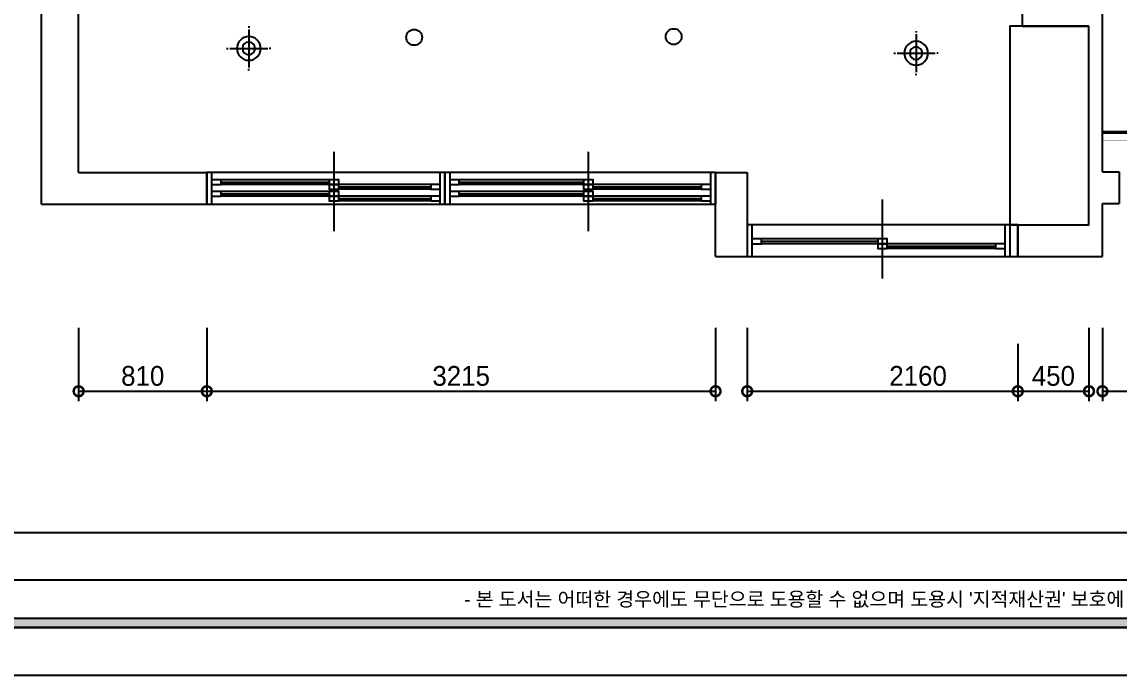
# Model space of a CAD drawing. Header units: inches. Extents: x -4181 to 116552, y 25636 to 44656.
# Drawn here: x 38749 to 45682, y 26236 to 30364 of the extents above; entities that cross this region are included whole.
import ezdxf
from ezdxf.enums import TextEntityAlignment as Align

# ---------------------------------------------------------------- set-up
doc = ezdxf.new("R2010")
doc.units = ezdxf.units.IN
doc.header["$LTSCALE"] = 50
doc.header["$MEASUREMENT"] = 0
doc.linetypes.add('HIDDEN', pattern=[0.375, 0.25, -0.125])
for name, color, linetype in [('01-FUR', 6, 'Continuous'), ('02-wal', 2, 'Continuous'), ('07-dim', 5, 'Continuous'), ('07-dim wal', 5, 'Continuous'), ('3.기호.계단선', 30, 'Continuous'), ('6fur', 6, 'Continuous'), ('CEIL-DOOR', 6, 'Continuous'), ('CEIL-LIGHT', 7, 'Continuous'), ('FORM(YOURNAME)-1', 1, 'Continuous'), ('FORM(YOURNAME)-11', 1, 'Continuous'), ('HAT', 5, 'Continuous'), ('RC-LIGHT', 7, 'Continuous'), ('U-LANP', 6, 'Continuous'), ('도면층2', 2, 'Continuous'), ('도면층4', 4, 'Continuous'), ('도면층5', 5, 'Continuous')]:
    doc.layers.add(name, color=color, linetype=linetype)
doc.styles.add('YOURNAME', font='HY울릉도M.TTF')
doc.styles.add('스타일1', font='HY울릉도M.TTF')
doc.dimstyles.new('50', dxfattribs={"dimscale": 50, "dimtxt": 2.5, "dimasz": 2.5, "dimexe": 1.25, "dimexo": 2, "dimtad": 1, "dimdec": 0, "dimtxsty": '스타일1', "dimblk": 'DOTSMALL', "dimcen": 2.5, "dimclrd": 1, "dimclre": 1, "dimclrt": 2, "dimadec": 0, "dimazin": 0, "dimtfac": 1, "dimtdec": 0, "dimtix": 1, "dimtmove": 0, "dimatfit": 3, "dimldrblk": 'DOTSMALL', "dimfxl": 1.25, "dimarcsym": 0})

# ---------------------------------------------------------------- blocks, each defined once
blk = doc.blocks.new('FORM-ELEVATION')
at = {"layer": 'FORM(YOURNAME)-11'}
h = blk.add_hatch(color=256, dxfattribs=at)
h.dxf.hatch_style = 1
h.paths.add_polyline_path([(-10309, 35708), (71691, 35708), (71691, 35508), (-10309, 35508)])
h.paths.add_polyline_path([(-10309, -21492), (71691, -21492), (71691, -21692), (-10309, -21692)])
at = {"layer": 'Defpoints', "color": 158}
blk.add_line((62481, -20692), (-10309, -20692), dxfattribs=at)
for points in [[(-10309, -21692), (71691, -21692), (71691, 35708), (-10309, 35708)], [(-8309, 33708), (61071, 33708), (61071, -19692), (-8309, -19692)]]:
    blk.add_lwpolyline(points, close=True, dxfattribs=at)
at = {"layer": 'FORM(YOURNAME)-11', "color": 250}
blk.add_lwpolyline([(-11309, -22692), (72691, -22692), (72691, 36708), (-11309, 36708)], close=True, dxfattribs=at)
at = {"layer": 'FORM(YOURNAME)-11'}
blk.add_lwpolyline([(-10309, -21492), (71691, -21492), (71691, -21692), (-10309, -21692)], close=True, dxfattribs=at)
at = {"layer": 'FORM(YOURNAME)-11', "color": 1, "style": 'YOURNAME'}
blk.add_text("- 본 도서는 어떠한 경우에도 무단으로 도용할 수 없으며 도용시 '지적재산권' 보호에 관한 법률에 의거, 법적 분쟁이 발생합니다.  또한 본 도서에 관한 모든 저작권은 당사에 있습니다. -", height=300, dxfattribs=at).set_placement((28146, -21092), align=Align.MIDDLE_CENTER)
at = {"layer": 'FORM(YOURNAME)-11', "color": 3, "style": 'YOURNAME'}
for tag, height, p in [('1', 451, (71041, -1219)), ('2', 451, (71041, -1863)), ('3', 451, (71041, -3150)), ('4', 451, (71041, -5081)), ('5', 515, (71041, -7398)), ('6', 515, (71041, -9650)), ('7', 515, (71041, -11903)), ('8', 515, (71041, -14155)), ('9', 515, (71041, -16408)), ('10', 515, (66791, -18596)), ('11', 515, (71041, -18660)), ('12', 515, (66791, -20848)), ('13', 515, (71041, -20848))]:
    blk.add_attdef(tag, text='', height=height, dxfattribs=at).set_placement(p, align=Align.MIDDLE_RIGHT)
blk = doc.blocks.new('_DOTSMALL')
at = {"color": 0, "linetype": 'ByBlock', "const_width": 0.5}
blk.add_lwpolyline([(-0.0625, 0, 1), (0.0625, 0, 1)], format="xyb", close=True, dxfattribs=at)
blk = doc.blocks.new('*D1112')
at = {"layer": '07-dim', "color": 1, "lineweight": -2}
for p, q in [((39107.4, 28429.7), (39107.4, 27967.2)), ((39917.4, 28429.7), (39917.4, 27967.2)), ((39107.4, 28029.7), (39917.4, 28029.7))]:
    blk.add_line(p, q, dxfattribs=at)
at = {"layer": 'Defpoints', "color": 0}
for p in [(39107.4, 28529.7), (39917.4, 28529.7), (39917.4, 28029.7)]:
    blk.add_point(p, dxfattribs=at)
at = {"layer": '07-dim', "color": 1, "lineweight": -2, "xscale": 125, "yscale": 125, "zscale": 125, "rotation": 180}
blk.add_blockref('_DOTSMALL', (39107.4, 28029.7), dxfattribs=at)
at = {"layer": '07-dim', "color": 1, "lineweight": -2, "xscale": 125, "yscale": 125, "zscale": 125}
blk.add_blockref('_DOTSMALL', (39917.4, 28029.7), dxfattribs=at)
at = {"layer": '07-dim', "color": 2, "insert": (39512.4, 28126), "char_height": 125, "attachment_point": 5, "style": '스타일1'}
blk.add_mtext('810', dxfattribs=at)
blk = doc.blocks.new('*D1113')
at = {"layer": '07-dim', "color": 1, "lineweight": -2}
for p, q in [((39917.4, 28429.7), (39917.4, 27967.2)), ((43132.4, 28429.7), (43132.4, 27967.2)), ((39917.4, 28029.7), (43132.4, 28029.7))]:
    blk.add_line(p, q, dxfattribs=at)
at = {"layer": 'Defpoints', "color": 0}
for p in [(39917.4, 28529.7), (43132.4, 28529.7), (43132.4, 28029.7)]:
    blk.add_point(p, dxfattribs=at)
at = {"layer": '07-dim', "color": 1, "lineweight": -2, "xscale": 125, "yscale": 125, "zscale": 125, "rotation": 180}
blk.add_blockref('_DOTSMALL', (39917.4, 28029.7), dxfattribs=at)
at = {"layer": '07-dim', "color": 1, "lineweight": -2, "xscale": 125, "yscale": 125, "zscale": 125}
blk.add_blockref('_DOTSMALL', (43132.4, 28029.7), dxfattribs=at)
at = {"layer": '07-dim', "color": 2, "insert": (41524.9, 28125.9), "char_height": 125, "attachment_point": 5, "style": '스타일1'}
blk.add_mtext('3215', dxfattribs=at)
blk = doc.blocks.new('*D1114')
at = {"layer": '07-dim', "color": 1, "lineweight": -2}
for p, q in [((43332.4, 28429.7), (43332.4, 27967.2)), ((45492.4, 28429.7), (45492.4, 27967.2)), ((43332.4, 28029.7), (45492.4, 28029.7))]:
    blk.add_line(p, q, dxfattribs=at)
at = {"layer": 'Defpoints', "color": 0}
for p in [(43332.4, 28529.7), (45492.4, 28529.7), (45492.4, 28029.7)]:
    blk.add_point(p, dxfattribs=at)
at = {"layer": '07-dim', "color": 1, "lineweight": -2, "xscale": 125, "yscale": 125, "zscale": 125, "rotation": 180}
blk.add_blockref('_DOTSMALL', (43332.4, 28029.7), dxfattribs=at)
at = {"layer": '07-dim', "color": 1, "lineweight": -2, "xscale": 125, "yscale": 125, "zscale": 125}
blk.add_blockref('_DOTSMALL', (45492.4, 28029.7), dxfattribs=at)
at = {"layer": '07-dim', "color": 2, "insert": (44412.4, 28126), "char_height": 125, "attachment_point": 5, "style": '스타일1'}
blk.add_mtext('2160', dxfattribs=at)
blk = doc.blocks.new('*D1115')
at = {"layer": '07-dim', "color": 1, "lineweight": -2}
for p, q in [((45577.4, 28429.7), (45577.4, 27967.2)), ((47812.4, 28429.7), (47812.4, 27967.2)), ((45577.4, 28029.7), (47812.4, 28029.7))]:
    blk.add_line(p, q, dxfattribs=at)
at = {"layer": 'Defpoints', "color": 0}
for p in [(45577.4, 28529.7), (47812.4, 28529.7), (47812.4, 28029.7)]:
    blk.add_point(p, dxfattribs=at)
at = {"layer": '07-dim', "color": 1, "lineweight": -2, "xscale": 125, "yscale": 125, "zscale": 125, "rotation": 180}
blk.add_blockref('_DOTSMALL', (45577.4, 28029.7), dxfattribs=at)
at = {"layer": '07-dim', "color": 1, "lineweight": -2, "xscale": 125, "yscale": 125, "zscale": 125}
blk.add_blockref('_DOTSMALL', (47812.4, 28029.7), dxfattribs=at)
at = {"layer": '07-dim', "color": 2, "insert": (46694.9, 28125.9), "char_height": 125, "attachment_point": 5, "style": '스타일1'}
blk.add_mtext('2235', dxfattribs=at)
blk = doc.blocks.new('*D1118')
at = {"layer": '01-FUR', "color": 1, "lineweight": -2}
for p, q in [((45042.4, 28330.4), (45042.4, 27967.2)), ((45492.4, 28330.4), (45492.4, 27967.2)), ((45042.4, 28029.7), (45492.4, 28029.7))]:
    blk.add_line(p, q, dxfattribs=at)
at = {"layer": 'Defpoints', "color": 0}
for p in [(45042.4, 28430.4), (45492.4, 28430.4), (45492.4, 28029.7)]:
    blk.add_point(p, dxfattribs=at)
at = {"layer": '01-FUR', "color": 1, "lineweight": -2, "xscale": 125, "yscale": 125, "zscale": 125, "rotation": 180}
blk.add_blockref('_DOTSMALL', (45042.4, 28029.7), dxfattribs=at)
at = {"layer": '01-FUR', "color": 1, "lineweight": -2, "xscale": 125, "yscale": 125, "zscale": 125}
blk.add_blockref('_DOTSMALL', (45492.4, 28029.7), dxfattribs=at)
at = {"layer": '01-FUR', "color": 2, "insert": (45267.4, 28125.9), "char_height": 125, "attachment_point": 5, "style": '스타일1'}
blk.add_mtext('450', dxfattribs=at)
blk = doc.blocks.new('asfsd')
at = {"layer": '02-wal'}
for p, q in [((13740.6, 29503.4), (13740.6, 35487.4)), ((19940.6, 30628.4), (19940.6, 31543.4)), ((20445.6, 29708.4), (20445.6, 30938.4)), ((13975.6, 29703.4), (13975.6, 30718.4)), ((19940.6, 30628.4), (20360.6, 30628.4)), ((20360.6, 29373.4), (20360.6, 30628.4)), ((13975.6, 29703.4), (14785.6, 29703.4)), ((14785.6, 29503.4), (14785.6, 29703.4)), ((18000.6, 29173.4), (18000.6, 29703.4)), ((18000.6, 29703.4), (18200.6, 29703.4)), ((18200.6, 29703.4), (18200.6, 29173.4)), ((20445.6, 29708.4), (20550.6, 29708.4)), ((20550.6, 29708.4), (20550.6, 29508.4)), ((13740.6, 29503.4), (14785.6, 29503.4)), ((20445.6, 29173.4), (20445.6, 29508.4)), ((20445.6, 29508.4), (20550.6, 29508.4)), ((19910.6, 29373.4), (20360.6, 29373.4)), ((19910.6, 29373.4), (19910.6, 29173.4)), ((18000.6, 29173.4), (18200.6, 29173.4)), ((19910.6, 29173.4), (20445.6, 29173.4))]:
    blk.add_line(p, q, dxfattribs=at)
at = {"layer": '도면층2'}
for p, q in [((14785.6, 29703.4), (14785.6, 29503.4)), ((16290.6, 29703.4), (16290.6, 29503.4)), ((18000.6, 29703.4), (18000.6, 29503.4)), ((18200.6, 29373.4), (18200.6, 29173.4)), ((19910.6, 29373.4), (19910.6, 29173.4))]:
    blk.add_line(p, q, dxfattribs=at)
at = {"layer": '도면층4'}
for p, q in [((15589.4, 29334.2), (15589.4, 29834.2)), ((17196.9, 29334.2), (17196.9, 29834.2)), ((16290.6, 29703.4), (14785.6, 29703.4)), ((14785.6, 29703.4), (14785.6, 29503.4)), ((14815.6, 29703.4), (14815.6, 29503.4)), ((16260.6, 29503.4), (16260.6, 29703.4)), ((18000.6, 29703.4), (16290.6, 29703.4)), ((16290.6, 29703.4), (16290.6, 29503.4)), ((16290.6, 29503.4), (16290.6, 29703.4)), ((16320.6, 29703.4), (16320.6, 29503.4)), ((17970.6, 29503.4), (17970.6, 29703.4)), ((18000.6, 29503.4), (18000.6, 29703.4)), ((14875.6, 29643), (15559.4, 29643)), ((15619.4, 29613), (16200.6, 29613)), ((16380.6, 29643), (17166.9, 29643)), ((17226.9, 29613), (17910.6, 29613)), ((14875.6, 29569.2), (15559.4, 29569.2)), ((15619.4, 29539.2), (16200.6, 29539.2)), ((16380.6, 29569.2), (17166.9, 29569.2)), ((17226.9, 29539.2), (17910.6, 29539.2)), ((14785.6, 29503.4), (16290.6, 29503.4)), ((16290.6, 29503.4), (18000.6, 29503.4)), ((19055.6, 29034.2), (19055.6, 29534.2)), ((19860.6, 29373.4), (18200.6, 29373.4)), ((18200.6, 29373.4), (18200.6, 29173.4)), ((18230.6, 29373.4), (18230.6, 29173.4)), ((19830.6, 29173.4), (19830.6, 29373.4)), ((19910.6, 29173.4), (19910.6, 29373.4)), ((18290.6, 29269.2), (19025.6, 29269.2)), ((19085.6, 29239.2), (19770.6, 29239.2)), ((18200.6, 29173.4), (19860.6, 29173.4))]:
    blk.add_line(p, q, dxfattribs=at)
for points in [[(14815.6, 29658), (14815.6, 29628), (14875.6, 29628), (14875.6, 29658)], [(15559.4, 29658), (15559.4, 29628), (15619.4, 29628), (15619.4, 29658)], [(15559.4, 29628), (15559.4, 29598), (15619.4, 29598), (15619.4, 29628)], [(16200.6, 29628), (16200.6, 29598), (16260.6, 29598), (16260.6, 29628)], [(16320.6, 29658), (16320.6, 29628), (16380.6, 29628), (16380.6, 29658)], [(17166.9, 29658), (17166.9, 29628), (17226.9, 29628), (17226.9, 29658)], [(17166.9, 29628), (17166.9, 29598), (17226.9, 29598), (17226.9, 29628)], [(17910.6, 29628), (17910.6, 29598), (17970.6, 29598), (17970.6, 29628)], [(14815.6, 29584.2), (14815.6, 29554.2), (14875.6, 29554.2), (14875.6, 29584.2)], [(15559.4, 29584.2), (15559.4, 29554.2), (15619.4, 29554.2), (15619.4, 29584.2)], [(15559.4, 29554.2), (15559.4, 29524.2), (15619.4, 29524.2), (15619.4, 29554.2)], [(16200.6, 29554.2), (16200.6, 29524.2), (16260.6, 29524.2), (16260.6, 29554.2)], [(16320.6, 29584.2), (16320.6, 29554.2), (16380.6, 29554.2), (16380.6, 29584.2)], [(17166.9, 29584.2), (17166.9, 29554.2), (17226.9, 29554.2), (17226.9, 29584.2)], [(17166.9, 29554.2), (17166.9, 29524.2), (17226.9, 29524.2), (17226.9, 29554.2)], [(17910.6, 29554.2), (17910.6, 29524.2), (17970.6, 29524.2), (17970.6, 29554.2)], [(19910.6, 29373.4), (19860.6, 29373.4), (19860.6, 29173.4), (19910.6, 29173.4)], [(18230.6, 29284.2), (18230.6, 29254.2), (18290.6, 29254.2), (18290.6, 29284.2)], [(19025.6, 29284.2), (19025.6, 29254.2), (19085.6, 29254.2), (19085.6, 29284.2)], [(19025.6, 29254.2), (19025.6, 29224.2), (19085.6, 29224.2), (19085.6, 29254.2)], [(19770.6, 29254.2), (19770.6, 29224.2), (19830.6, 29224.2), (19830.6, 29254.2)]]:
    blk.add_lwpolyline(points, close=True, dxfattribs=at)
at = {"layer": '도면층5'}
for p, q in [((15559.4, 29658), (14875.6, 29658)), ((15559.4, 29628), (14875.6, 29628)), ((16200.6, 29628), (15619.4, 29628)), ((17166.9, 29658), (16380.6, 29658)), ((17166.9, 29628), (16380.6, 29628)), ((17910.6, 29628), (17226.9, 29628)), ((15559.4, 29584.2), (14875.6, 29584.2)), ((15559.4, 29554.2), (14875.6, 29554.2)), ((16200.6, 29598), (15619.4, 29598)), ((16200.6, 29554.2), (15619.4, 29554.2)), ((17166.9, 29584.2), (16380.6, 29584.2)), ((17166.9, 29554.2), (16380.6, 29554.2)), ((17910.6, 29598), (17226.9, 29598)), ((17910.6, 29554.2), (17226.9, 29554.2)), ((16200.6, 29524.2), (15619.4, 29524.2)), ((17910.6, 29524.2), (17226.9, 29524.2)), ((19025.6, 29284.2), (18290.6, 29284.2)), ((19025.6, 29254.2), (18290.6, 29254.2)), ((19770.6, 29254.2), (19085.6, 29254.2)), ((19770.6, 29224.2), (19085.6, 29224.2))]:
    blk.add_line(p, q, dxfattribs=at)
blk = doc.blocks.new('cjswjdeh')
at = {"layer": '01-FUR', "color": 8}
blk.add_lwpolyline([(45492.4, 30336.7), (44992.4, 30336.7), (44992.4, 29081.7), (45492.4, 29081.7)], close=True, dxfattribs=at)
at = {"layer": '3.기호.계단선', "color": 8}
for centre in [(41228, 30266.5), (42868, 30271.5)]:
    blk.add_circle(centre, 50, dxfattribs=at)
at = {"layer": '6fur'}
blk.add_blockref('asfsd', (25131.8, -291.7), dxfattribs=at)
blk = doc.blocks.new('매입등')
at = {"layer": 'HAT', "color": 1}
for p, q in [((0, 140), (0, 130)), ((0, 120), (0, -120)), ((-140, 0), (-130, 0)), ((120, 0), (-120, 0)), ((140, 0), (130, 0)), ((-140, 0), (-130, 0)), ((0, -140), (0, -130))]:
    blk.add_line(p, q, dxfattribs=at)
blk.add_circle((0, 0), 40, dxfattribs=at)
at = {"layer": 'U-LANP'}
blk.add_circle((0, 0), 75, dxfattribs=at)
blk = doc.blocks.new('A$C59950440')
at = {"layer": 'CEIL-DOOR'}
blk.add_blockref('매입등', (140, 140), dxfattribs=at)

msp = doc.modelspace()

# ---------------------------------------------------------------- linework, layer by layer
at = {"layer": 'CEIL-LIGHT', "color": 10, "linetype": 'HIDDEN', "ltscale": 10, "const_width": 20}
msp.add_lwpolyline([(45577.4, 29666.7), (47812.4, 29666.7)], dxfattribs=at)
at = {"layer": 'CEIL-LIGHT', "const_width": 1}
msp.add_lwpolyline([(45577.4, 29416.7), (45577.4, 29616.7), (47812.4, 29616.7), (47812.4, 29416.7)], dxfattribs=at)

# ---------------------------------------------------------------- block references
at = {"layer": '07-dim wal'}
msp.add_blockref('cjswjdeh', (0, 0), dxfattribs=at)
at = {"layer": 'FORM(YOURNAME)-1', "xscale": 0.3, "yscale": 0.3, "zscale": 0.3}
msp.add_blockref('FORM-ELEVATION', (37662.7, 33043.1), dxfattribs=at)
at = {"layer": 'RC-LIGHT', "xscale": -1}
for p in [(40322.4, 30056.7), (44539.9, 30026.7)]:
    msp.add_blockref('A$C59950440', p, dxfattribs=at)

# ---------------------------------------------------------------- dimensions: what is measured, and where the dimension line sits
at = {"layer": '01-FUR'}
dim = msp.add_linear_dim(base=(45492.4, 28029.7), p1=(45042.4, 28430.4), p2=(45492.4, 28430.4), dimstyle='50', dxfattribs=at)
dim.commit()
dim.dimension.update_dxf_attribs({"geometry": '*D1118', "text_midpoint": (45267.4, 28125.9)})
at = {"layer": '07-dim'}
for base, p1, p2, picture, middle in [((39917.4, 28029.7), (39107.4, 28529.7), (39917.4, 28529.7), '*D1112', (39512.4, 28126)), ((43132.4, 28029.7), (39917.4, 28529.7), (43132.4, 28529.7), '*D1113', (41524.9, 28125.9)), ((45492.4, 28029.7), (43332.4, 28529.7), (45492.4, 28529.7), '*D1114', (44412.4, 28126)), ((47812.4, 28029.7), (45577.4, 28529.7), (47812.4, 28529.7), '*D1115', (46694.9, 28125.9))]:
    dim = msp.add_linear_dim(base=base, p1=p1, p2=p2, dimstyle='50', dxfattribs=at)
    dim.commit()
    dim.dimension.update_dxf_attribs({"geometry": picture, "text_midpoint": middle})

doc.saveas('drawing.dxf')
